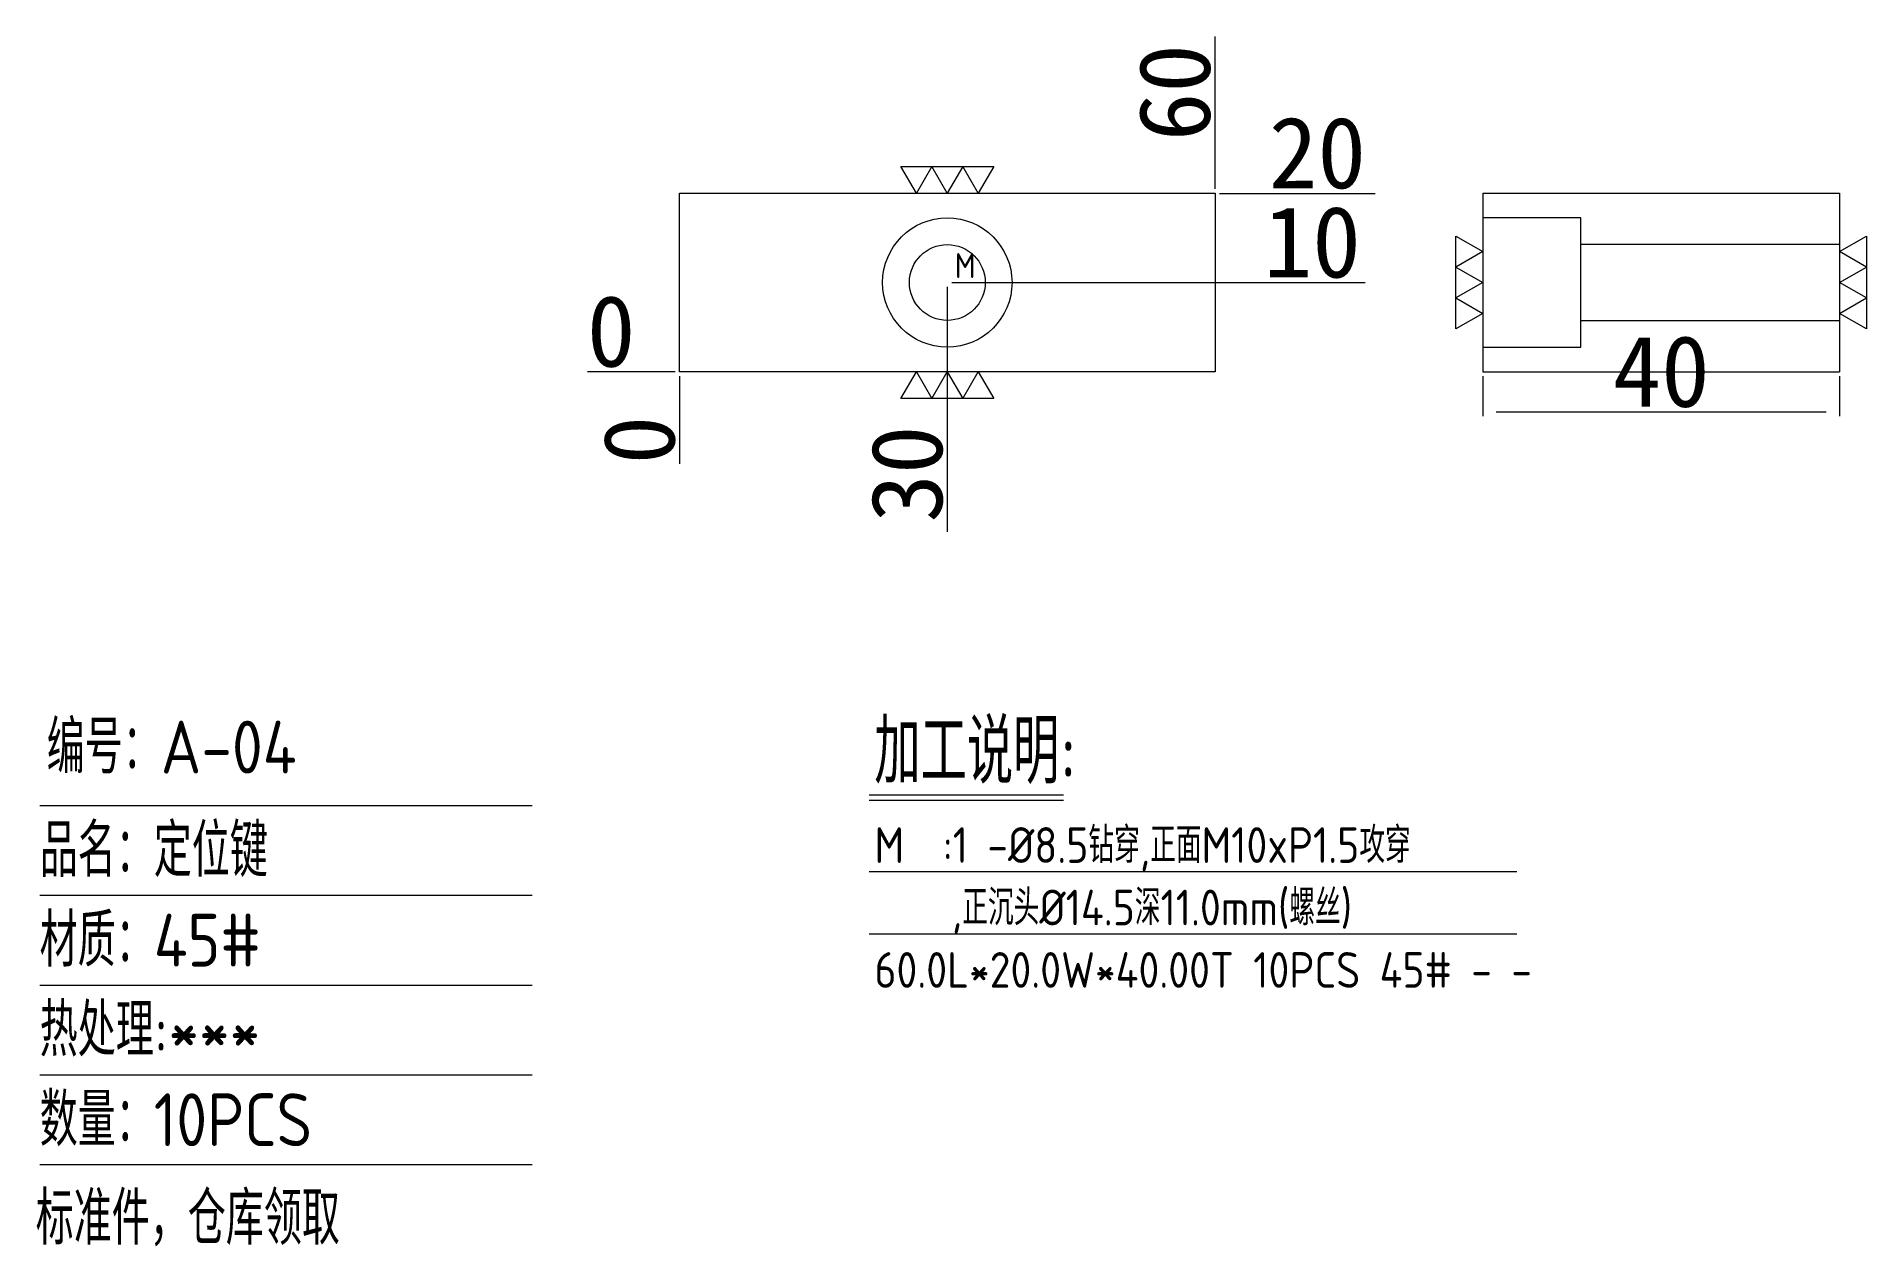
# Model space of a CAD drawing. Header units: millimetres. Extents: x 10602 to 10807, y 12644 to 12780.
import ezdxf

# ---------------------------------------------------------------- set-up
doc = ezdxf.new("R2010")
doc.units = ezdxf.units.MM
doc.linetypes.add('DASHED', pattern=[0])
doc.layers.add('DIE', color=7, linetype='Continuous', true_color=0xffffff)
doc.layers.add('dim', color=4, linetype='Continuous')
doc.layers.add('TEXT', color=4, linetype='Continuous')
doc.layers.add('dim_temp', color=161, linetype='Continuous', lineweight=9)
doc.styles.add('_PUG_ERP', font='txt')
doc.styles.add('gbenor', font='gbenor.shx', dxfattribs={"bigfont": 'gbcbig'})
doc.dimstyles.new('_PUG_ERP', dxfattribs={"dimtxt": 8, "dimasz": 1.5, "dimexe": 0.5, "dimexo": 0.5, "dimgap": 0.5, "dimtad": 1, "dimtxsty": '_PUG_ERP', "dimblk": 'CLOSEDBLANK', "dimcen": 0, "dimclrd": 4, "dimclre": 4, "dimclrt": 3, "dimazin": 3, "dimtfac": 1, "dimtmove": 0, "dimatfit": 3, "dimldrblk": 'CLOSEDBLANK', "dimlwd": 9, "dimlwe": 9})

# ---------------------------------------------------------------- blocks, each defined once
blk = doc.blocks.new('*D1266')
at = {"layer": 'Defpoints', "color": 0}
for p in [(10704.04, 12752.51), (10738.54, 12752.51), (10674.04, 12742.51)]:
    blk.add_point(p, dxfattribs=at)
at = {"layer": 'dim_temp', "color": 4, "lineweight": 9}
blk.add_line((10704.54, 12752.51), (10750.85, 12752.51), dxfattribs=at)
at = {"layer": 'dim_temp', "color": 3, "lineweight": 18, "insert": (10744.94, 12757.01), "char_height": 8, "attachment_point": 5, "style": '_PUG_ERP'}
blk.add_mtext('10', dxfattribs=at)
blk = doc.blocks.new('_ClosedBlank')
blk = doc.blocks.new('*D1267')
at = {"layer": 'Defpoints', "color": 0}
for p in [(10734.04, 12762.51), (10738.54, 12762.51), (10674.04, 12742.51)]:
    blk.add_point(p, dxfattribs=at)
at = {"layer": 'dim_temp', "color": 4, "lineweight": 9}
blk.add_line((10734.54, 12762.51), (10751.99, 12762.51), dxfattribs=at)
at = {"layer": 'dim_temp', "color": 3, "lineweight": 18, "insert": (10745.52, 12767.01), "char_height": 8, "attachment_point": 5, "style": '_PUG_ERP'}
blk.add_mtext('20', dxfattribs=at)
blk = doc.blocks.new('*D1268')
at = {"layer": 'Defpoints', "color": 0}
for p in [(10669.54, 12742.51), (10674.04, 12742.51), (10674.04, 12742.51)]:
    blk.add_point(p, dxfattribs=at)
at = {"layer": 'dim_temp', "color": 4, "lineweight": 9}
blk.add_line((10673.54, 12742.51), (10663.71, 12742.51), dxfattribs=at)
at = {"layer": 'dim_temp', "color": 3, "lineweight": 18, "insert": (10666.37, 12747.01), "char_height": 8, "attachment_point": 5, "style": '_PUG_ERP'}
blk.add_mtext('0', dxfattribs=at)
blk = doc.blocks.new('*D1269')
at = {"layer": 'Defpoints', "color": 0}
for p in [(10704.04, 12752.51), (10674.04, 12742.51), (10704.04, 12738.01)]:
    blk.add_point(p, dxfattribs=at)
at = {"layer": 'dim_temp', "color": 4, "lineweight": 9}
blk.add_line((10704.04, 12752.01), (10704.04, 12724.56), dxfattribs=at)
at = {"layer": 'dim_temp', "color": 3, "lineweight": 18, "insert": (10699.54, 12731.04), "char_height": 8, "attachment_point": 5, "rotation": 90, "style": '_PUG_ERP'}
blk.add_mtext('30', dxfattribs=at)
blk = doc.blocks.new('*D1270')
at = {"layer": 'Defpoints', "color": 0}
for p in [(10674.04, 12742.51), (10674.04, 12742.51), (10674.04, 12738.01)]:
    blk.add_point(p, dxfattribs=at)
at = {"layer": 'dim_temp', "color": 4, "lineweight": 9}
blk.add_line((10674.04, 12742.01), (10674.04, 12732.18), dxfattribs=at)
at = {"layer": 'dim_temp', "color": 3, "lineweight": 18, "insert": (10669.54, 12734.85), "char_height": 8, "attachment_point": 5, "rotation": 90, "style": '_PUG_ERP'}
blk.add_mtext('0', dxfattribs=at)
blk = doc.blocks.new('*D1271')
at = {"layer": 'Defpoints', "color": 0}
for p in [(10734.04, 12767.01), (10734.04, 12762.51), (10674.04, 12742.51)]:
    blk.add_point(p, dxfattribs=at)
at = {"layer": 'dim_temp', "color": 4, "lineweight": 9}
blk.add_line((10734.04, 12763.01), (10734.04, 12780.08), dxfattribs=at)
at = {"layer": 'dim_temp', "color": 3, "lineweight": 18, "insert": (10729.54, 12773.8), "char_height": 8, "attachment_point": 5, "rotation": 90, "style": '_PUG_ERP'}
blk.add_mtext('60', dxfattribs=at)
blk = doc.blocks.new('*D1272')
at = {"layer": 'Defpoints', "color": 0}
for p in [(10764.04, 12742.51), (10804.04, 12742.51), (10804.04, 12738.01)]:
    blk.add_point(p, dxfattribs=at)
at = {"layer": 'dim_temp', "color": 4, "lineweight": 9}
for p, q in [((10764.04, 12742.01), (10764.04, 12737.51)), ((10804.04, 12742.01), (10804.04, 12737.51)), ((10765.54, 12738.01), (10802.54, 12738.01))]:
    blk.add_line(p, q, dxfattribs=at)
at = {"layer": 'dim_temp', "color": 3, "lineweight": 18, "insert": (10784.04, 12742.51), "char_height": 8, "attachment_point": 5, "style": '_PUG_ERP'}
blk.add_mtext('40', dxfattribs=at)

msp = doc.modelspace()

# ---------------------------------------------------------------- linework, layer by layer
at = {"layer": 'DIE', "color": 135, "linetype": 'Continuous', "lineweight": 18}
for p, q in [((10674.039, 12762.513), (10734.039, 12762.513)), ((10674.039, 12742.513), (10674.039, 12762.513)), ((10734.039, 12762.513), (10734.039, 12742.513)), ((10764.039, 12762.513), (10804.039, 12762.513)), ((10764.039, 12762.513), (10764.039, 12742.513)), ((10804.039, 12762.513), (10804.039, 12742.513)), ((10734.039, 12742.513), (10674.039, 12742.513)), ((10764.039, 12742.513), (10804.039, 12742.513))]:
    msp.add_line(p, q, dxfattribs=at)
at = {"layer": 'DIE', "color": 31, "linetype": 'DASHED', "lineweight": 13, "ltscale": 0.192157}
for p, q in [((10775.039, 12759.763), (10764.039, 12759.763)), ((10775.039, 12752.513), (10775.039, 12759.763)), ((10775.039, 12745.263), (10775.039, 12752.513)), ((10764.039, 12745.263), (10775.039, 12745.263))]:
    msp.add_line(p, q, dxfattribs=at)
at = {"layer": 'DIE', "color": 5, "linetype": 'DASHED', "lineweight": 13, "ltscale": 0.192157}
for p, q in [((10804.039, 12756.763), (10775.039, 12756.763)), ((10775.039, 12748.263), (10804.039, 12748.263))]:
    msp.add_line(p, q, dxfattribs=at)
at = {"layer": 'DIE', "color": 42, "linetype": 'Continuous', "lineweight": 18}
for radius in [7.25, 4.25]:
    msp.add_circle((10704.039, 12752.513), radius, dxfattribs=at)
at = {"layer": 'dim', "color": 8, "linetype": 'Continuous', "lineweight": 18}
for p, q in [((10695.275, 12695.087), (10717.048, 12695.087)), ((10695.275, 12694.487), (10717.048, 12694.487)), ((10695.275, 12686.487), (10767.851, 12686.487)), ((10695.275, 12679.487), (10767.851, 12679.487))]:
    msp.add_line(p, q, dxfattribs=at)
at = {"layer": 'dim_temp', "lineweight": 18}
for points in [[(10709.235, 12765.513), (10707.503, 12762.513), (10705.771, 12765.513), (10704.039, 12762.513), (10702.307, 12765.513), (10700.575, 12762.513), (10698.843, 12765.513), (10709.235, 12765.513)], [(10761.039, 12757.709), (10764.039, 12755.977), (10761.039, 12754.245), (10764.039, 12752.513), (10761.039, 12750.781), (10764.039, 12749.049), (10761.039, 12747.317), (10761.039, 12757.709)], [(10807.039, 12747.317), (10804.039, 12749.049), (10807.039, 12750.781), (10804.039, 12752.513), (10807.039, 12754.245), (10804.039, 12755.977), (10807.039, 12757.709), (10807.039, 12747.317)], [(10698.843, 12739.513), (10700.575, 12742.513), (10702.307, 12739.513), (10704.039, 12742.513), (10705.771, 12739.513), (10707.503, 12742.513), (10709.235, 12739.513), (10698.843, 12739.513)]]:
    msp.add_lwpolyline(points, close=True, dxfattribs=at)
at = {"layer": 'TEXT', "color": 4, "lineweight": 9}
for p, q in [((10602.326, 12693.873), (10657.507, 12693.873)), ((10602.326, 12683.809), (10657.507, 12683.809)), ((10602.326, 12673.746), (10657.507, 12673.746)), ((10602.326, 12663.682), (10657.507, 12663.682)), ((10602.326, 12653.619), (10657.507, 12653.619))]:
    msp.add_line(p, q, dxfattribs=at)

# ---------------------------------------------------------------- texts
at = {"layer": 'dim', "color": 4, "lineweight": 18, "style": 'gbenor'}
for s, height, p in [('M', 2.8, (10704.881, 12753.011)), ('加工说明:', 7.2, (10695.862, 12696.33)), ('M  :1 -%%c8.5钻穿,正面M10xP1.5攻穿', 4, (10695.875, 12687.445)), ('    ,正沉头%%c14.5深11.0mm(螺丝)', 4, (10695.875, 12680.445)), ('60.0L*20.0W*40.00T 10PCS 45# - - ', 4, (10695.875, 12673.445))]:
    msp.add_text(s, height=height, dxfattribs=at).set_placement(p)
at = {"layer": 'TEXT', "color": 3, "lineweight": 9, "style": 'gbenor'}
for s, p in [('编号：A-04', (10603.112, 12697.469)), ('品名：定位键', (10602.326, 12685.881)), ('材质：45#', (10602.326, 12675.817)), ('热处理:***', (10602.326, 12665.754)), ('数量：10PCS', (10602.326, 12655.69)), ('标准件，仓库领取', (10601.877, 12644.64))]:
    msp.add_text(s, height=5.9197, dxfattribs=at).set_placement(p)

# ---------------------------------------------------------------- dimensions: what is measured, and where the dimension line sits
at = {"layer": 'dim_temp', "lineweight": 18}
for feature_location, offset, dtype, origin, picture, middle in [((10734.039, 12762.513), (0, 4.5), 1, (10674.039, 12742.513), '*D1271', (10729.539, 12773.798)), ((10734.039, 12762.513), (4.5, 0), 0, (10674.039, 12742.513), '*D1267', (10745.515, 12767.013)), ((10704.039, 12752.513), (34.5, 0), 0, (10674.039, 12742.513), '*D1266', (10744.944, 12757.013)), ((10674.038927709, 12742.512726778), (-4.5, 0), 0, (10674.038927709, 12742.512726778), '*D1268', (10666.372261042, 12747.012726778)), ((10704.039, 12752.513), (0, -14.5), 1, (10674.039, 12742.513), '*D1269', (10699.539, 12731.037)), ((10674.038927709, 12742.512726778), (0, -4.5), 1, (10674.038927709, 12742.512726778), '*D1270', (10669.538927709, 12734.846060111))]:
    dim = msp.add_ordinate_dim(feature_location=feature_location, offset=offset, dtype=dtype, origin=origin, dimstyle='_PUG_ERP', dxfattribs=at)
    dim.commit()
    dim.dimension.update_dxf_attribs({"geometry": picture, "text_midpoint": middle})
dim = msp.add_linear_dim(base=(10804.039, 12738.013), p1=(10764.039, 12742.513), p2=(10804.039, 12742.513), dimstyle='_PUG_ERP', dxfattribs=at)
dim.commit()
dim.dimension.update_dxf_attribs({"geometry": '*D1272', "text_midpoint": (10784.039, 12742.513)})

doc.saveas('drawing.dxf')
